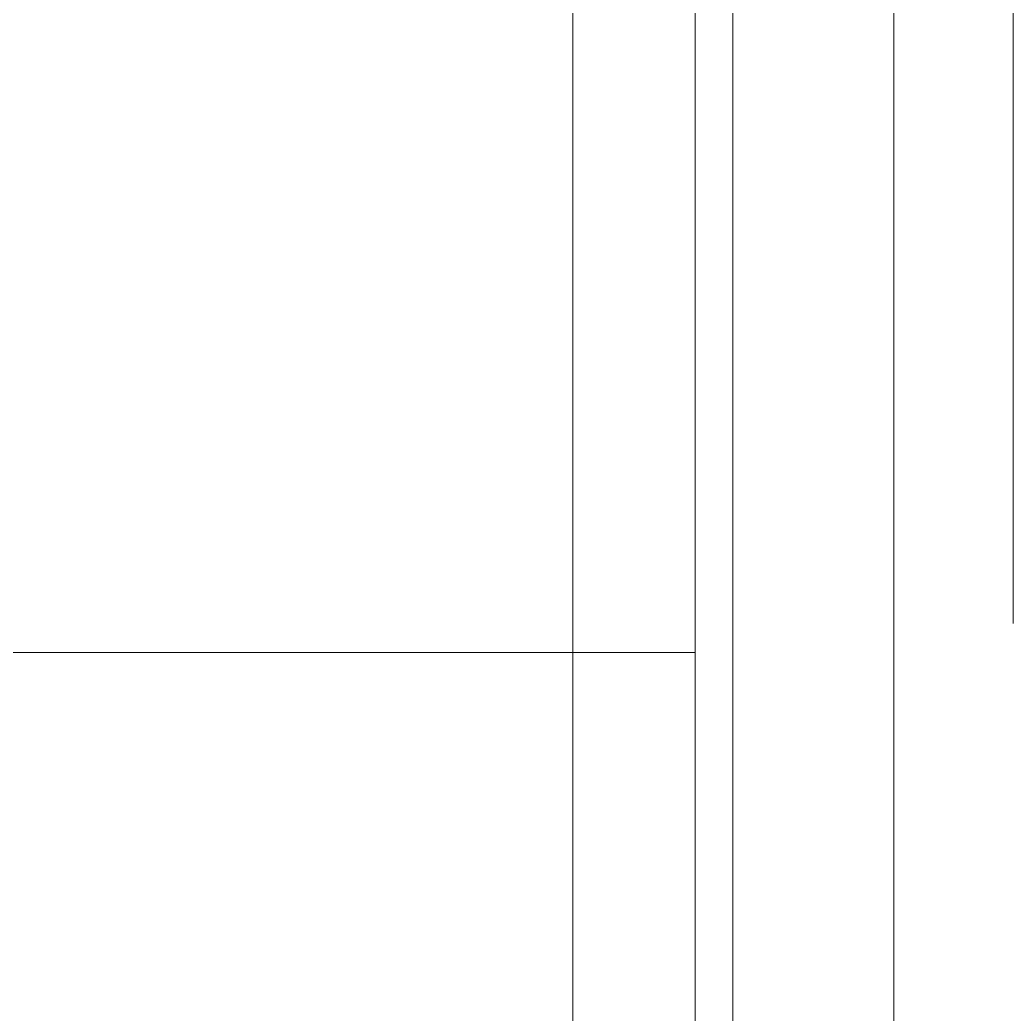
# Model space of a CAD drawing. Header units: millimetres. Extents: x -5524 to 188159, y -8553 to 29000.
# Drawn here: x 37458 to 38310, y 1370 to 2223 of the extents above; entities that cross this region are included whole.
import ezdxf

# ---------------------------------------------------------------- set-up
doc = ezdxf.new("R2010")
doc.units = ezdxf.units.MM
doc.linetypes.add('Осевая', pattern=[3175, 635, -476.25, 1587.5, -476.25])
for name, color, linetype, lineweight in [('A-CLNG-PATT', 7, 'Continuous', 9), ('A-DETL-GENF', 7, 'Continuous', 9), ('A-GENM', 7, 'Continuous', 9), ('Оси-2', 7, 'Осевая', 9)]:
    doc.layers.add(name, color=color, linetype=linetype, lineweight=lineweight)

# ---------------------------------------------------------------- blocks, each defined once
blk = doc.blocks.new('Gfhfgtnyfz rhsirf 2 - Gfhfgtnyfz rhsirf 3-19033485-План расстановки осветительного оборудования 3 этажа в осях 1-12')
at = {"layer": 'A-GENM'}
for p, q in [((38057.12, 11545.13), (38057.12, 199.81)), ((38089.58, 11528.89), (38089.58, 199.81))]:
    blk.add_line(p, q, dxfattribs=at)
blk = doc.blocks.new('DET_L_Линия разрыва - М100-30654710-План расстановки осветительного оборудования 3 этажа в осях 1-12')
at = {"layer": 'A-DETL-GENF'}
blk.add_line((11739.86, 0), (0, 0), dxfattribs=at)

msp = doc.modelspace()

# ---------------------------------------------------------------- hatches: boundary and pattern name
at = {"layer": 'A-CLNG-PATT'}
h = msp.add_hatch(dxfattribs=at)
h.set_pattern_fill('FP_32', color=256, style=0, pattern_type=2)
h.set_pattern_definition([(180, (29531.7, 6479.5), (-7e-14, -600), []), (270, (29531.7, 6479.5), (1200, 7e-14), [])])
h.paths.add_polyline_path([(37969, 421), (38037.12, 421), (38037.12, 7049), (37189, 7049), (37189, 7679), (33631, 7679), (33631, 7279), (32989, 7279), (32989, 7679), (30460.74, 7679), (30460.74, 7199), (29531.71, 7199), (29531.71, 521), (37969, 520)])
h.paths.add_polyline_path([(35531.63, 1084.37), (35531.63, 1684.37), (36731.63, 1684.37), (36731.63, 1084.37), (35868.77, 1084.37)])
h.paths.add_polyline_path([(33189.56, 1084.37), (33131.63, 1084.37), (33131.63, 1684.37), (34331.63, 1684.37), (34331.63, 1084.37)])
h.paths.add_polyline_path([(31931.63, 1084.37), (30731.63, 1084.37), (30731.63, 1684.37), (31931.63, 1684.37)])
h.paths.add_polyline_path([(35868.77, 3484.37), (35531.63, 3484.37), (35531.63, 4084.37), (36731.63, 4084.37), (36731.63, 3484.37)])
h.paths.add_polyline_path([(34331.63, 3484.37), (33131.63, 3484.37), (33131.63, 4084.37), (34331.63, 4084.37)])
h.paths.add_polyline_path([(31931.63, 3484.37), (30731.63, 3484.37), (30731.63, 4084.37), (31931.63, 4084.37)])
h.paths.add_polyline_path([(35531.63, 5884.37), (35531.63, 6484.37), (36731.63, 6484.13), (36731.63, 5884.37), (35868.77, 5884.37)])
h.paths.add_polyline_path([(33189.56, 5884.37), (33131.63, 5884.37), (33131.63, 6484.37), (34331.63, 6484.37), (34331.63, 5884.37)])
h.paths.add_polyline_path([(30731.63, 5884.37), (30731.63, 6484.37), (31931.63, 6484.13), (31931.63, 5884.37)])

# ---------------------------------------------------------------- linework, layer by layer
at = {"layer": 'Оси-2'}
msp.add_line((38310, 593.74), (38310, 21277.72), dxfattribs=at)

# ---------------------------------------------------------------- block references
at = {"layer": 'A-DETL-GENF', "rotation": 90.00000000000031}
msp.add_blockref('DET_L_Линия разрыва - М100-30654710-План расстановки осветительного оборудования 3 этажа в осях 1-12', (38207.65, -280), dxfattribs=at)
at = {"layer": 'A-GENM'}
msp.add_blockref('Gfhfgtnyfz rhsirf 2 - Gfhfgtnyfz rhsirf 3-19033485-План расстановки осветительного оборудования 3 этажа в осях 1-12', (-20, 0), dxfattribs=at)

doc.saveas('drawing.dxf')
